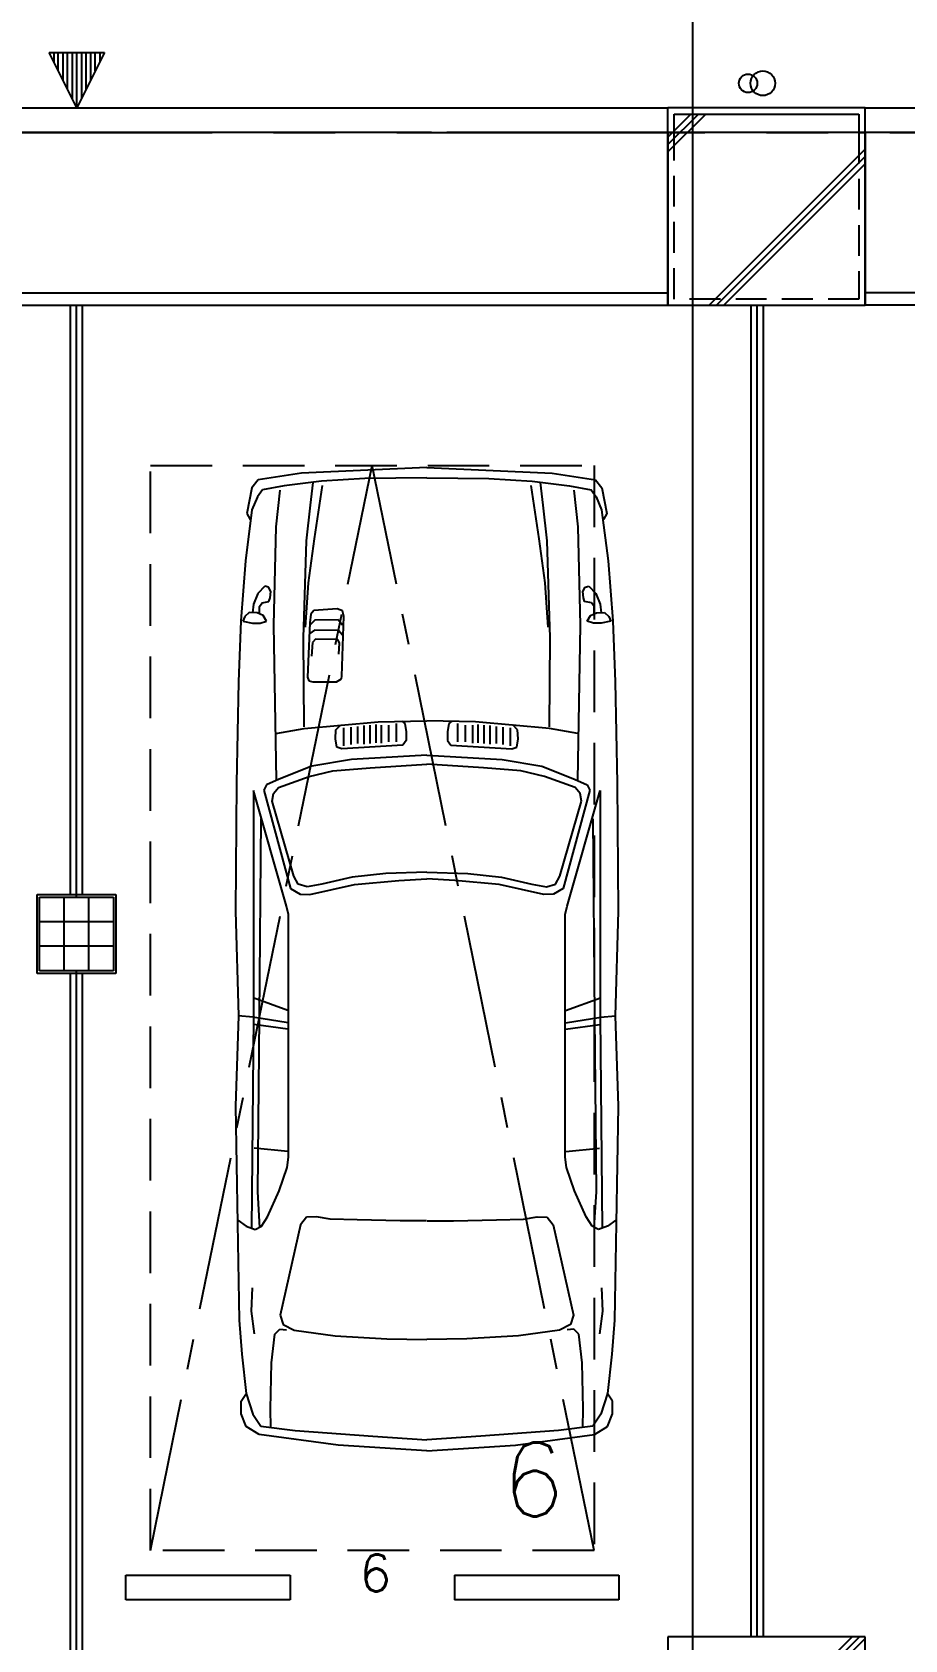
# Model space of a CAD drawing. Header units: millimetres. Extents: x 15495 to 166182, y -39946 to 18307.
# Drawn here: x 43061 to 46602, y -27691 to -21171 of the extents above; entities that cross this region are included whole.
import ezdxf

# ---------------------------------------------------------------- set-up
doc = ezdxf.new("R2010")
doc.units = ezdxf.units.MM
doc.header["$LTSCALE"] = 1000
for name, pattern in [('CENTER', [2, 1.25, -0.25, 0.25, -0.25]), ('DASHED', [0.75, 0.5, -0.25]), ('DASHED2', [0.375, 0.25, -0.125])]:
    doc.linetypes.add(name, pattern=pattern)
doc.layers.get('0').update_dxf_attribs({"linetype": 'CONTINUOUS'})
for name, color, linetype in [('1F-A_ELSE-100', 6, 'CONTINUOUS'), ('1F-A_ELSE-50', 6, 'CONTINUOUS'), ('1F-E_GRID-100', 1, 'CENTER'), ('1F-E_GRID-50', 1, 'CENTER'), ('1F-E_TEXT-100', 3, 'CONTINUOUS'), ('1F-E_TEXT-50', 3, 'CONTINUOUS'), ('1F-F_FINI1-100', 190, 'CONTINUOUS'), ('1F-F_FINI1-50', 190, 'CONTINUOUS'), ('1F-F_HAT1-50', 9, 'CONTINUOUS'), ('1F-H-AREA-50', 1, 'CENTER'), ('1F-H_LINE1-100', 140, 'CONTINUOUS'), ('1F-H_LINE1-50', 140, 'CONTINUOUS'), ('1F-R_COLM-50', 7, 'CONTINUOUS')]:
    doc.layers.add(name, color=color, linetype=linetype)
doc.styles.get("Standard").update_dxf_attribs({"font": 'txt.shx', "bigfont": 'bigfont.shx'})
pattern_1 = [(45, (-28400.75, -11674.75), (-424.264, 424.264), []), (45, (-28370.75, -11674.75), (-424.264, 424.264), []), (45, (-28340.75, -11674.75), (-424.264, 424.264), [])]

# ---------------------------------------------------------------- blocks, each defined once
blk = doc.blocks.new('CAR')
at = {"layer": '1F-H_LINE1-100', "linetype": 'DASHED', "ltscale": 0.5}
for p, q in [((0, -4400), (0, 0)), ((0, 0), (1800, 0)), ((1800, 0), (1800, -4400)), ((1800, -4400), (0, -4400))]:
    blk.add_line(p, q, dxfattribs=at)
at = {"layer": '1F-H_LINE1-100', "linetype": 'CENTER', "ltscale": 0.5}
for p in [(0, -4400), (1800, -4400)]:
    blk.add_line(p, (900, 0), dxfattribs=at)
blk = doc.blocks.new('1F-BLOCK_100')
at = {"layer": '1F-A_ELSE-100'}
for p, q in [((10800, 13100), (15600, 13100)), ((16400, 13100), (25700, 13100)), ((13050, 9600), (13050, 9900)), ((13050, 9900), (13350, 9900)), ((13150, 9600), (13150, 9900)), ((13250, 9600), (13250, 9900)), ((13350, 9900), (13350, 9600)), ((13350, 9800), (13050, 9800)), ((13350, 9700), (13050, 9700)), ((13350, 9600), (13050, 9600))]:
    blk.add_line(p, q, dxfattribs=at)
blk.add_circle((15985, 13200), 50, dxfattribs=at)
at = {"layer": '1F-E_GRID-100'}
for p, q in [((15700, 17563.95), (15700, -2342.97)), ((34140.32, 13000), (-8809.61, 13000))]:
    blk.add_line(p, q, dxfattribs=at)
at = {"layer": '1F-F_FINI1-100'}
for p, q in [((15600, 12300), (15600, 13100)), ((16400, 13100), (15600, 13100)), ((16400, 12300), (16400, 13100)), ((15600, 12300), (16400, 12300)), ((15600, 6900), (15600, 6600)), ((16400, 6900), (15600, 6900)), ((16400, 6100), (16400, 6900))]:
    blk.add_line(p, q, dxfattribs=at)
at = {"layer": '1F-H_LINE1-100'}
for p, q in [((10800, 12300), (15600, 12300)), ((13200, 9900), (13200, 12300)), ((15962.5, 6900), (15962.5, 12300)), ((25700, 12300), (16400, 12300)), ((13200, 6600), (13200, 9600)), ((13400, 7150), (14066.67, 7150)), ((13400, 7050), (13400, 7150)), ((14066.67, 7150), (14066.67, 7050)), ((14733.33, 7150), (15400, 7150)), ((14733.33, 7150), (14733.33, 7050)), ((15400, 7150), (15400, 7050)), ((14066.67, 7050), (13400, 7050)), ((15400, 7050), (14733.33, 7050))]:
    blk.add_line(p, q, dxfattribs=at)
blk.add_blockref('CAR', (13500, 11650), dxfattribs=at)
at = {"layer": '1F-E_TEXT-100'}
blk.add_text('6', height=300, dxfattribs=at).set_placement((14924.93, 7387.5))
blk = doc.blocks.new('1F-BLOCK_50')
at = {"layer": '1F-F_HAT1-50'}
h = blk.add_hatch(dxfattribs=at)
h.set_pattern_fill('RC4', color=256, scale=30, style=0)
h.set_pattern_definition([(45, (-28400.75, 19761.25), (-424.264, 424.264), []), (45, (-28370.75, 19761.25), (-424.264, 424.264), []), (45, (-28340.75, 19761.25), (-424.264, 424.264), [])])
h.paths.add_polyline_path([(16375, 13075), (15700, 13075), (15700, 13000), (16375, 13000)])
h.paths.add_polyline_path([(15700, 13075), (15625, 13075), (15625, 13000), (15700, 13000)])
h.paths.add_polyline_path([(15700, 13000), (15625, 13000), (15625, 12325), (15700, 12325)])
h.paths.add_polyline_path([(16375, 13000), (15700, 13000), (15700, 12325), (16375, 12325)], flags=17)
h.paths.add_polyline_path([(16400, 13000), (16375, 13000), (16375, 12325), (15700, 12325), (15700, 12300), (16400, 12300)])
h.paths.add_polyline_path([(15700, 12325), (15625, 12325), (15625, 13000), (15600, 13000), (15600, 12300), (15700, 12300)])
h = blk.add_hatch(dxfattribs=at)
h.set_pattern_fill('RC4', color=256, scale=30, style=0)
h.set_pattern_definition(pattern_1)
h.paths.add_polyline_path([(14200, 6600), (14200, 6500), (15700, 6500), (15700, 6900), (15600, 6900), (15600, 6600)])
h = blk.add_hatch(dxfattribs=at)
h.set_pattern_fill('RC4', color=256, scale=30, style=0)
h.set_pattern_definition(pattern_1)
h.paths.add_polyline_path([(16400, 6500), (16400, 6900), (15700, 6900), (15700, 6500)])
h.paths.add_polyline_path([(16400, 6100), (16400, 6500), (15700, 6500), (15700, 5700), (15800, 5700), (15800, 6100)])
at = {"layer": '1F-A_ELSE-50'}
for p, q in [((10800, 13100), (15600, 13100)), ((16400, 13100), (25700, 13100)), ((13040, 9910), (13360, 9910)), ((13040, 9590), (13040, 9910)), ((13050, 9900), (13350, 9900)), ((13050, 9600), (13050, 9900)), ((13150, 9600), (13150, 9900)), ((13250, 9600), (13250, 9900)), ((13350, 9900), (13350, 9600)), ((13360, 9910), (13360, 9590)), ((13350, 9800), (13050, 9800)), ((13350, 9700), (13050, 9700)), ((13360, 9590), (13040, 9590)), ((13350, 9600), (13050, 9600))]:
    blk.add_line(p, q, dxfattribs=at)
blk.add_circle((15925, 13200), 37.5, dxfattribs=at)
at = {"layer": '1F-E_GRID-50'}
for p, q in [((15700, 16639.66), (15700, -2700)), ((32453.06, 13000), (-4233.66, 13000))]:
    blk.add_line(p, q, dxfattribs=at)
at = {"layer": '1F-E_TEXT-50'}
for p, q in [((13088.72, 13325), (13313.72, 13325)), ((13201.22, 13100), (13088.72, 13325)), ((13107.47, 13325), (13107.47, 13287.5)), ((13126.22, 13250), (13126.22, 13325)), ((13144.97, 13325), (13144.97, 13212.5)), ((13163.72, 13175), (13163.72, 13325)), ((13182.47, 13325), (13182.47, 13137.5)), ((13313.72, 13325), (13201.22, 13100)), ((13201.22, 13100), (13201.22, 13325)), ((13219.97, 13325), (13219.97, 13137.5)), ((13238.72, 13175), (13238.72, 13325)), ((13257.47, 13325), (13257.47, 13212.5)), ((13276.22, 13250), (13276.22, 13325)), ((13294.97, 13325), (13294.97, 13287.5))]:
    blk.add_line(p, q, dxfattribs=at)
at = {"layer": '1F-F_FINI1-50'}
for p, q in [((15600, 13000), (15600, 13100)), ((16400, 13100), (15600, 13100)), ((16400, 13000), (16400, 13100)), ((16400, 6900), (15600, 6900)), ((15600, 6900), (15600, 6600)), ((16400, 6100), (16400, 6900))]:
    blk.add_line(p, q, dxfattribs=at)
at = {"layer": '1F-H-AREA-50'}
blk.add_lwpolyline([(500, 13000), (26400, 13000), (26400, 6500), (500, 6500)], close=True, dxfattribs=at)
at = {"layer": '1F-H_LINE1-50'}
for p, q in [((10800, 12350), (15600, 12350)), ((25700, 12350), (16400, 12350)), ((10800, 12300), (15600, 12300)), ((13175, 9910), (13175, 12300)), ((13225, 9910), (13225, 12300)), ((15937.5, 6900), (15937.5, 12300)), ((15987.5, 6900), (15987.5, 12300)), ((25700, 12300), (16400, 12300)), ((13175, 6600), (13175, 9590)), ((13225, 6600), (13225, 9590)), ((13400, 7150), (14066.67, 7150)), ((13400, 7050), (13400, 7150)), ((14066.67, 7150), (14066.67, 7050)), ((14733.33, 7150), (15400, 7150)), ((14733.33, 7150), (14733.33, 7050)), ((15400, 7150), (15400, 7050)), ((14066.67, 7050), (13400, 7050)), ((15400, 7050), (14733.33, 7050))]:
    blk.add_line(p, q, dxfattribs=at)
at = {"layer": '1F-H_LINE1-50', "ltscale": 0.5}
for p, q in [((14113.51, 11618.35), (13937.73, 11591.78)), ((14621.52, 11641.94), (14113.51, 11618.35)), ((14621.52, 11641.94), (15129.54, 11618.35)), ((15129.54, 11618.35), (15305.31, 11591.78)), ((13911.16, 11559.08), (13890.72, 11454.84)), ((13937.73, 11591.78), (13911.16, 11559.08)), ((13955.04, 11551.8), (13934.6, 11523.18)), ((14042.93, 11568.15), (13955.04, 11551.8)), ((14024.57, 11549.97), (14008.45, 11401.48)), ((14194.18, 11586.54), (14042.93, 11568.15)), ((14149.73, 11489.2), (14159.95, 11581.18)), ((14166.08, 11352.26), (14198.78, 11568.91)), ((14369.96, 11596.76), (14194.18, 11586.54)), ((14621.49, 11599.96), (14369.96, 11596.76)), ((14621.56, 11599.96), (14873.09, 11596.76)), ((14873.09, 11596.76), (15048.87, 11586.54)), ((15076.97, 11352.26), (15044.27, 11568.91)), ((15048.87, 11586.54), (15200.11, 11568.15)), ((15093.32, 11489.2), (15083.1, 11581.18)), ((15200.11, 11568.15), (15288, 11551.8)), ((15218.47, 11549.97), (15234.6, 11401.48)), ((15288, 11551.8), (15308.44, 11523.18)), ((15305.31, 11591.78), (15331.88, 11559.08)), ((15331.88, 11559.08), (15352.32, 11454.84)), ((13934.6, 11523.18), (13912.12, 11470.04)), ((14133.38, 11344.08), (14149.73, 11489.2)), ((15109.67, 11344.08), (15093.32, 11489.2)), ((15308.44, 11523.18), (15330.92, 11470.04)), ((13912.12, 11470.04), (13885.55, 11263.61)), ((13890.72, 11454.84), (13905.03, 11430.31)), ((15330.92, 11470.04), (15357.5, 11263.61)), ((15352.32, 11454.84), (15338.01, 11430.31)), ((14008.45, 11401.48), (13999.59, 11002.06)), ((14141.55, 11174.44), (14166.08, 11352.26)), ((15101.5, 11174.44), (15076.97, 11352.26)), ((15234.6, 11401.48), (15243.45, 11002.06)), ((14127.24, 11168.31), (14133.38, 11344.08)), ((15115.8, 11168.31), (15109.67, 11344.08)), ((13885.55, 11263.61), (13867.16, 11020.38)), ((15357.5, 11263.61), (15375.89, 11020.38)), ((13964.75, 11160.13), (13936.14, 11130.49)), ((13979.06, 11157.06), (13964.75, 11160.13)), ((13988.26, 11138.67), (13979.06, 11157.06)), ((14121.11, 10951.65), (14127.24, 11168.31)), ((14129.29, 10994.57), (14141.55, 11174.44)), ((15113.76, 10994.57), (15101.5, 11174.44)), ((15121.93, 10951.65), (15115.8, 11168.31)), ((15254.79, 11138.67), (15263.99, 11157.06)), ((15263.99, 11157.06), (15278.29, 11160.13)), ((15278.29, 11160.13), (15306.91, 11130.49)), ((13917.74, 11087.57), (13913.66, 11052.82)), ((13936.14, 11130.49), (13917.74, 11087.57)), ((13942.27, 11078.37), (13953.51, 11092.68)), ((13953.51, 11092.68), (13981.1, 11098.81)), ((13981.1, 11098.81), (13986.21, 11113.12)), ((13986.21, 11113.12), (13988.26, 11138.67)), ((15256.83, 11113.12), (15254.79, 11138.67)), ((15261.94, 11098.81), (15256.83, 11113.12)), ((15289.54, 11092.68), (15261.94, 11098.81)), ((15300.78, 11078.37), (15289.54, 11092.68)), ((15306.91, 11130.49), (15325.3, 11087.57)), ((15325.3, 11087.57), (15329.39, 11052.82)), ((13867.16, 11020.38), (13857.96, 10773.07)), ((13883, 11037.49), (13874.82, 11018.08)), ((13900.37, 11053.85), (13883, 11037.49)), ((13933.07, 11051.8), (13900.37, 11053.85)), ((13957.6, 11041.58), (13933.07, 11051.8)), ((13942.27, 11050.78), (13942.27, 11078.37)), ((13970.88, 11018.08), (13957.6, 11041.58)), ((14151.26, 11046.69), (14146.15, 11011.95)), ((14166.59, 11023.19), (14149.22, 11005.81)), ((14163.52, 11062.02), (14151.26, 11046.69)), ((14257.54, 11068.15), (14163.52, 11062.02)), ((14261.63, 11024.21), (14166.59, 11023.19)), ((14279, 11059.98), (14257.54, 11068.15)), ((14279, 11002.75), (14261.63, 11024.21)), ((14276.96, 10795.29), (14284.11, 11038.52)), ((14284.11, 11038.52), (14279, 11059.98)), ((15272.16, 11018.08), (15285.45, 11041.58)), ((15285.45, 11041.58), (15309.97, 11051.8)), ((15300.78, 11050.78), (15300.78, 11078.37)), ((15309.97, 11051.8), (15342.68, 11053.85)), ((15342.68, 11053.85), (15360.05, 11037.49)), ((15360.05, 11037.49), (15368.23, 11018.08)), ((15375.89, 11020.38), (15385.09, 10773.07)), ((13874.82, 11018.08), (13913.66, 11009.9)), ((13913.66, 11009.9), (13945.34, 11009.9)), ((13945.34, 11009.9), (13970.88, 11018.08)), ((13999.59, 11002.06), (14009.94, 10373.37)), ((14146.15, 11011.95), (14136.95, 10792.23)), ((14165.57, 10982.31), (14147.17, 10969.02)), ((14262.65, 10981.29), (14165.57, 10982.31)), ((14280.03, 10961.87), (14262.65, 10981.29)), ((15243.45, 11002.06), (15233.1, 10373.37)), ((15297.71, 11009.9), (15272.16, 11018.08)), ((15329.39, 11009.9), (15297.71, 11009.9)), ((15368.23, 11018.08), (15329.39, 11009.9)), ((14123.16, 10589.88), (14121.11, 10951.65)), ((14157.39, 10932.23), (14153.3, 10877.05)), ((14169.65, 10945.52), (14157.39, 10932.23)), ((14260.61, 10944.5), (14169.65, 10945.52)), ((14266.74, 10929.17), (14260.61, 10944.5)), ((14264.7, 10884.2), (14266.74, 10929.17)), ((15119.89, 10589.88), (15121.93, 10951.65)), ((13857.96, 10773.07), (13849.78, 10362.24)), ((14136.95, 10792.23), (14143.08, 10776.9)), ((14143.08, 10776.9), (14158.41, 10772.81)), ((14158.41, 10772.81), (14255.5, 10772.81)), ((14255.5, 10772.81), (14274.92, 10785.07)), ((14274.92, 10785.07), (14276.96, 10795.29)), ((15385.09, 10773.07), (15393.26, 10362.24)), ((14009.41, 10563.4), (14123.99, 10583.05)), ((14123.99, 10583.05), (14423.82, 10610.42)), ((14250.9, 10541.85), (14252.94, 10577.61)), ((14252.94, 10577.61), (14272.36, 10598.05)), ((14283.6, 10585.79), (14283.6, 10513.23)), ((14313.24, 10588.86), (14313.24, 10518.34)), ((14339.81, 10591.92), (14339.81, 10522.43)), ((14365.36, 10594.99), (14365.36, 10520.39)), ((14389.89, 10597.03), (14389.89, 10522.43)), ((14414.41, 10600.1), (14414.41, 10525.5)), ((14423.82, 10610.42), (14621.36, 10613.89)), ((14435.87, 10597.03), (14435.87, 10523.45)), ((14465.51, 10597.03), (14465.51, 10529.58)), ((14497.19, 10603.16), (14497.19, 10529.58)), ((14520.19, 10612.87), (14531.94, 10603.67)), ((14531.94, 10603.67), (14537.56, 10570.46)), ((14537.56, 10570.46), (14537.05, 10535.2)), ((14819.23, 10610.42), (14621.69, 10613.89)), ((14711.11, 10603.67), (14705.49, 10570.46)), ((14705.49, 10570.46), (14706, 10535.2)), ((14722.86, 10612.87), (14711.11, 10603.67)), ((14745.85, 10603.16), (14745.85, 10529.58)), ((14777.54, 10597.03), (14777.54, 10529.58)), ((14807.17, 10597.03), (14807.17, 10523.45)), ((15119.06, 10583.05), (14819.23, 10610.42)), ((14828.63, 10600.1), (14828.63, 10525.5)), ((14853.16, 10597.03), (14853.16, 10522.43)), ((14877.69, 10594.99), (14877.69, 10520.39)), ((14903.24, 10591.92), (14903.24, 10522.43)), ((14929.81, 10588.86), (14929.81, 10518.34)), ((14959.44, 10585.79), (14959.44, 10513.23)), ((14990.1, 10577.61), (14970.68, 10598.05)), ((14992.15, 10541.85), (14990.1, 10577.61)), ((15233.63, 10563.4), (15119.06, 10583.05)), ((14256.01, 10508.12), (14250.9, 10541.85)), ((14276.45, 10500.97), (14256.01, 10508.12)), ((14523.76, 10515.28), (14276.45, 10500.97)), ((14537.05, 10535.2), (14523.76, 10515.28)), ((14706, 10535.2), (14719.28, 10515.28)), ((14719.28, 10515.28), (14966.6, 10500.97)), ((14966.6, 10500.97), (14987.04, 10508.12)), ((14987.04, 10508.12), (14992.15, 10541.85)), ((14316.05, 10457.79), (14154.58, 10431.22)), ((14621.49, 10475.04), (14316.05, 10457.79)), ((14391.93, 10424.07), (14621.52, 10439)), ((14851.12, 10424.07), (14621.52, 10439)), ((14621.56, 10475.04), (14927, 10457.79)), ((14927, 10457.79), (15088.47, 10431.22)), ((14021.73, 10378.08), (13970.63, 10355.6)), ((14019.94, 10344.35), (14144.62, 10389.32)), ((14154.58, 10431.22), (14021.73, 10378.08)), ((14144.62, 10389.32), (14240.68, 10411.8)), ((14240.68, 10411.8), (14391.93, 10424.07)), ((15002.37, 10411.8), (14851.12, 10424.07)), ((15098.43, 10389.32), (15002.37, 10411.8)), ((15088.47, 10431.22), (15221.32, 10378.08)), ((15223.11, 10344.35), (15098.43, 10389.32)), ((15221.32, 10378.08), (15272.42, 10355.6)), ((13849.78, 10362.24), (13844.67, 9843.09)), ((14052.58, 9862.25), (13917.68, 10332.35)), ((13917.68, 10332.35), (13917.68, 9412.59)), ((13970.63, 10355.6), (13960.41, 10333.11)), ((13960.41, 10333.11), (14068.74, 9934.55)), ((13993.37, 10289.17), (13999.5, 10319.83)), ((13999.5, 10319.83), (14019.94, 10344.35)), ((15282.64, 10333.11), (15174.31, 9934.55)), ((15190.47, 9862.25), (15325.37, 10332.35)), ((15243.55, 10319.83), (15223.11, 10344.35)), ((15249.68, 10289.17), (15243.55, 10319.83)), ((15272.42, 10355.6), (15282.64, 10333.11)), ((15325.37, 10332.35), (15325.37, 9412.59)), ((15393.26, 10362.24), (15398.37, 9843.09)), ((14081.26, 9984.62), (13993.37, 10289.17)), ((15161.79, 9984.62), (15249.68, 10289.17)), ((13948.34, 10216.87), (13941.18, 9413.61)), ((15294.71, 10216.87), (15301.86, 9413.61)), ((14099.65, 9951.92), (14081.26, 9984.62)), ((14318.35, 9980.54), (14195.71, 9951.92)), ((14455.29, 9994.84), (14318.35, 9980.54)), ((14621.52, 10000.41), (14455.29, 9994.84)), ((14621.52, 10000.41), (14787.75, 9994.84)), ((14787.75, 9994.84), (14924.7, 9980.54)), ((14924.7, 9980.54), (15047.33, 9951.92)), ((15143.4, 9951.92), (15161.79, 9984.62)), ((14068.74, 9934.55), (14107.57, 9912.07)), ((14136.44, 9941.7), (14099.65, 9951.92)), ((14107.57, 9912.07), (14146.41, 9910.02)), ((14195.71, 9951.92), (14136.44, 9941.7)), ((14146.41, 9910.02), (14328.31, 9950.9)), ((14328.31, 9950.9), (14508.18, 9967.25)), ((14508.18, 9967.25), (14621.36, 9973.89)), ((14734.87, 9967.25), (14621.69, 9973.89)), ((14914.73, 9950.9), (14734.87, 9967.25)), ((15096.64, 9910.02), (14914.73, 9950.9)), ((15047.33, 9951.92), (15106.61, 9941.7)), ((15135.48, 9912.07), (15096.64, 9910.02)), ((15106.61, 9941.7), (15143.4, 9951.92)), ((15174.31, 9934.55), (15135.48, 9912.07)), ((14059.73, 9829.54), (14052.58, 9862.25)), ((15183.32, 9829.54), (15190.47, 9862.25)), ((13844.67, 9843.09), (13856.94, 9417.95)), ((14059.73, 8844.38), (14059.73, 9829.54)), ((15183.32, 8844.38), (15183.32, 9829.54)), ((15398.37, 9843.09), (15386.11, 9417.95)), ((14058.2, 9440.18), (13917.17, 9491.28)), ((15184.85, 9440.18), (15325.88, 9491.28)), ((13856.94, 9417.95), (13845.69, 9052.09)), ((13917.17, 9412.59), (13855.85, 9418.72)), ((13917.68, 9412.59), (13910.53, 8556.19)), ((14059.22, 9390.1), (13915.12, 9412.59)), ((13941.18, 9413.61), (13935.05, 8704.37)), ((15183.83, 9390.1), (15327.92, 9412.59)), ((15301.86, 9413.61), (15307.99, 8704.37)), ((15325.37, 9412.59), (15332.52, 8556.19)), ((15325.88, 9412.59), (15387.2, 9418.72)), ((15386.11, 9417.95), (15397.35, 9052.09)), ((14058.2, 9363.53), (13919.21, 9382.95)), ((15184.85, 9363.53), (15323.83, 9382.95)), ((13845.69, 9052.09), (13853.87, 8575.86)), ((15397.35, 9052.09), (15389.18, 8575.86)), ((14057.69, 8867.88), (13920.74, 8881.17)), ((15185.36, 8867.88), (15322.3, 8881.17)), ((14022.94, 8708.46), (14054.62, 8803.5)), ((14054.62, 8803.5), (14059.73, 8844.38)), ((15188.43, 8803.5), (15183.32, 8844.38)), ((15220.11, 8708.46), (15188.43, 8803.5)), ((13935.05, 8704.37), (13943.23, 8559.25)), ((13974.91, 8603.2), (14022.94, 8708.46)), ((15268.14, 8603.2), (15220.11, 8708.46)), ((15307.99, 8704.37), (15299.82, 8559.25)), ((13853.87, 8575.86), (13860, 8183.43)), ((13854.32, 8589.91), (13888.04, 8565.38)), ((13888.04, 8565.38), (13924.83, 8552.1)), ((13924.83, 8552.1), (13950.38, 8565.38)), ((13950.38, 8565.38), (13974.91, 8603.2)), ((14108.27, 8570.49), (14026.52, 8204.63)), ((14132.8, 8601.15), (14108.27, 8570.49)), ((14173.68, 8603.2), (14132.8, 8601.15)), ((14228.86, 8592.98), (14173.68, 8603.2)), ((14339.24, 8590.93), (14228.86, 8592.98)), ((14512.97, 8586.85), (14339.24, 8590.93)), ((14619.77, 8586.08), (14512.97, 8586.85)), ((14623.27, 8586.08), (14730.08, 8586.85)), ((14730.08, 8586.85), (14903.81, 8590.93)), ((14903.81, 8590.93), (15014.18, 8592.98)), ((15014.18, 8592.98), (15069.37, 8603.2)), ((15069.37, 8603.2), (15110.25, 8601.15)), ((15110.25, 8601.15), (15134.77, 8570.49)), ((15134.77, 8570.49), (15216.53, 8204.63)), ((15292.67, 8565.38), (15268.14, 8603.2)), ((15318.21, 8552.1), (15292.67, 8565.38)), ((15355, 8565.38), (15318.21, 8552.1)), ((15388.73, 8589.91), (15355, 8565.38)), ((15389.18, 8575.86), (15383.04, 8183.43)), ((13913.08, 8315), (13908.99, 8220.99)), ((15329.97, 8315), (15334.06, 8220.99)), ((13908.99, 8220.99), (13921.26, 8129.01)), ((15334.06, 8220.99), (15321.79, 8129.01)), ((13860, 8183.43), (13870.22, 8046.49)), ((14026.52, 8204.63), (14038.78, 8165.8)), ((14038.78, 8165.8), (14083.75, 8143.32)), ((15204.27, 8165.8), (15159.3, 8143.32)), ((15216.53, 8204.63), (15204.27, 8165.8)), ((15383.04, 8183.43), (15372.83, 8046.49)), ((13990.75, 8010.46), (14005.06, 8126.96)), ((14005.06, 8126.96), (14025.49, 8147.4)), ((14025.49, 8147.4), (14052.07, 8145.36)), ((14083.75, 8143.32), (14249.3, 8120.83)), ((14249.3, 8120.83), (14459.83, 8108.57)), ((14459.83, 8108.57), (14621.52, 8104.96)), ((14783.22, 8108.57), (14621.52, 8104.96)), ((14993.74, 8120.83), (14783.22, 8108.57)), ((15159.3, 8143.32), (14993.74, 8120.83)), ((15217.55, 8147.4), (15190.98, 8145.36)), ((15237.99, 8126.96), (15217.55, 8147.4)), ((15252.3, 8010.46), (15237.99, 8126.96)), ((13870.22, 8046.49), (13888.62, 7887.06)), ((15372.83, 8046.49), (15354.43, 7887.06)), ((13986.66, 7824.47), (13990.75, 8010.46)), ((15256.39, 7824.47), (15252.3, 8010.46)), ((13867.6, 7855.13), (13890.09, 7887.83)), ((13867.6, 7804.03), (13867.6, 7855.13)), ((13888.62, 7887.06), (13915.19, 7803.26)), ((13988.7, 7748.84), (13986.66, 7824.47)), ((15254.34, 7748.84), (15256.39, 7824.47)), ((15354.43, 7887.06), (15327.86, 7803.26)), ((15375.44, 7855.13), (15352.96, 7887.83)), ((15375.44, 7804.03), (15375.44, 7855.13)), ((13888.04, 7752.93), (13867.6, 7804.03)), ((13915.19, 7803.26), (13947.89, 7754.21)), ((15327.86, 7803.26), (15295.16, 7754.21)), ((15355, 7752.93), (15375.44, 7804.03)), ((13941.18, 7720.23), (13888.04, 7752.93)), ((14262.08, 7677.3), (13941.18, 7720.23)), ((13947.89, 7754.21), (14087.9, 7735.81)), ((14087.9, 7735.81), (14402.66, 7713.33)), ((14402.66, 7713.33), (14621.52, 7699.03)), ((14840.39, 7713.33), (14621.53, 7699.03)), ((15155.15, 7735.81), (14840.39, 7713.33)), ((14980.97, 7677.3), (15301.86, 7720.23)), ((15295.16, 7754.21), (15155.15, 7735.81)), ((15301.86, 7720.23), (15355, 7752.93)), ((14621.53, 7653.59), (14262.08, 7677.3)), ((14621.52, 7653.59), (14980.97, 7677.3))]:
    blk.add_line(p, q, dxfattribs=at)
at = {"layer": '1F-R_COLM-50'}
for p, q in [((15625, 13000), (15625, 13075)), ((15625, 13075), (16375, 13075)), ((16375, 13075), (16375, 13000)), ((15600, 13000), (15625, 13000)), ((15600, 13000), (15600, 12300)), ((16375, 13000), (16400, 13000)), ((16400, 13000), (16400, 12300)), ((15600, 12300), (16400, 12300))]:
    blk.add_line(p, q, dxfattribs=at)
at = {"layer": '1F-R_COLM-50', "linetype": 'DASHED2', "ltscale": 0.5}
for p, q in [((15625, 12325), (15625, 13000)), ((16375, 13000), (16375, 12325)), ((16375, 12325), (15625, 12325))]:
    blk.add_line(p, q, dxfattribs=at)
at = {"layer": '1F-E_TEXT-50'}
blk.add_text('6', height=150, dxfattribs=at).set_placement((14348.91, 7083.32))

msp = doc.modelspace()

# ---------------------------------------------------------------- block references
for name in ['1F-BLOCK_100', '1F-BLOCK_50']:
    msp.add_blockref(name, (30040.7, -34578.7))

doc.saveas('drawing.dxf')
